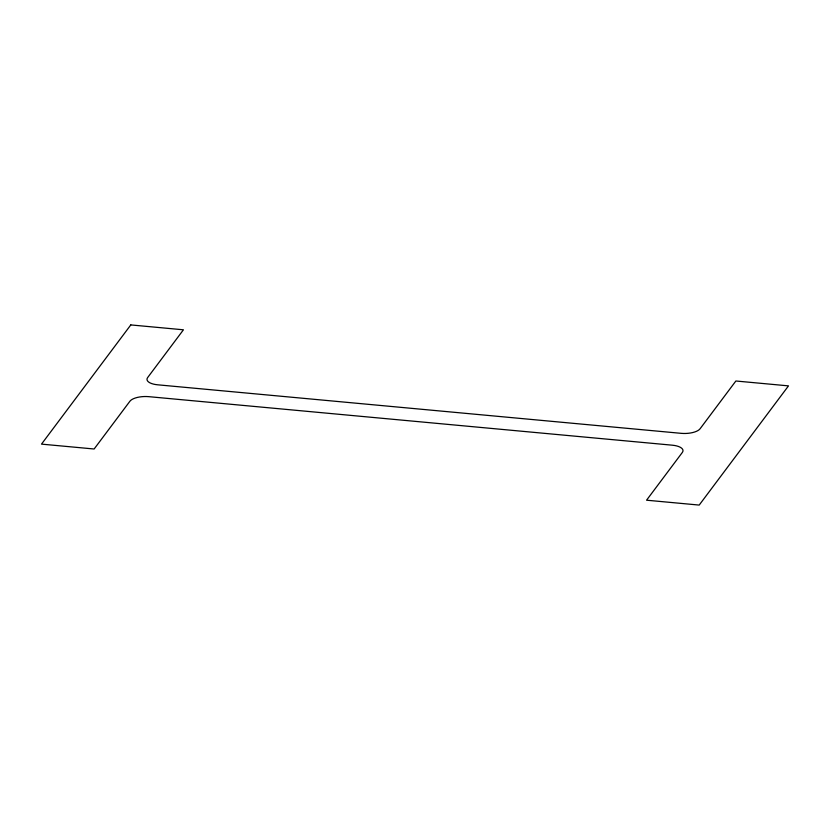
<?xml version="1.0" encoding="UTF-8"?>
<svg xmlns="http://www.w3.org/2000/svg" width="830" height="830" viewBox="0 0 830 830"><rect width="100%" height="100%" fill="white"/><g stroke="black" fill="none" stroke-linecap="round" stroke-linejoin="round"><path stroke-width="1.25" d="M130.798 324.924L41.5 444.123L94.132 448.999L129.916 401.232A15.148 6.038 -2 0 1 148.829 396.667L672.29 445.191A15.148 6.038 -2 0 1 682.343 452.443L646.56 500.2L699.202 505.076L788.5 385.877L735.868 381.001L700.084 428.768A15.148 6.038 -2 0 1 681.171 433.333L157.71 384.809A15.148 6.038 -2 0 1 147.657 377.557L183.44 329.8L130.798 324.924"/></g></svg>
